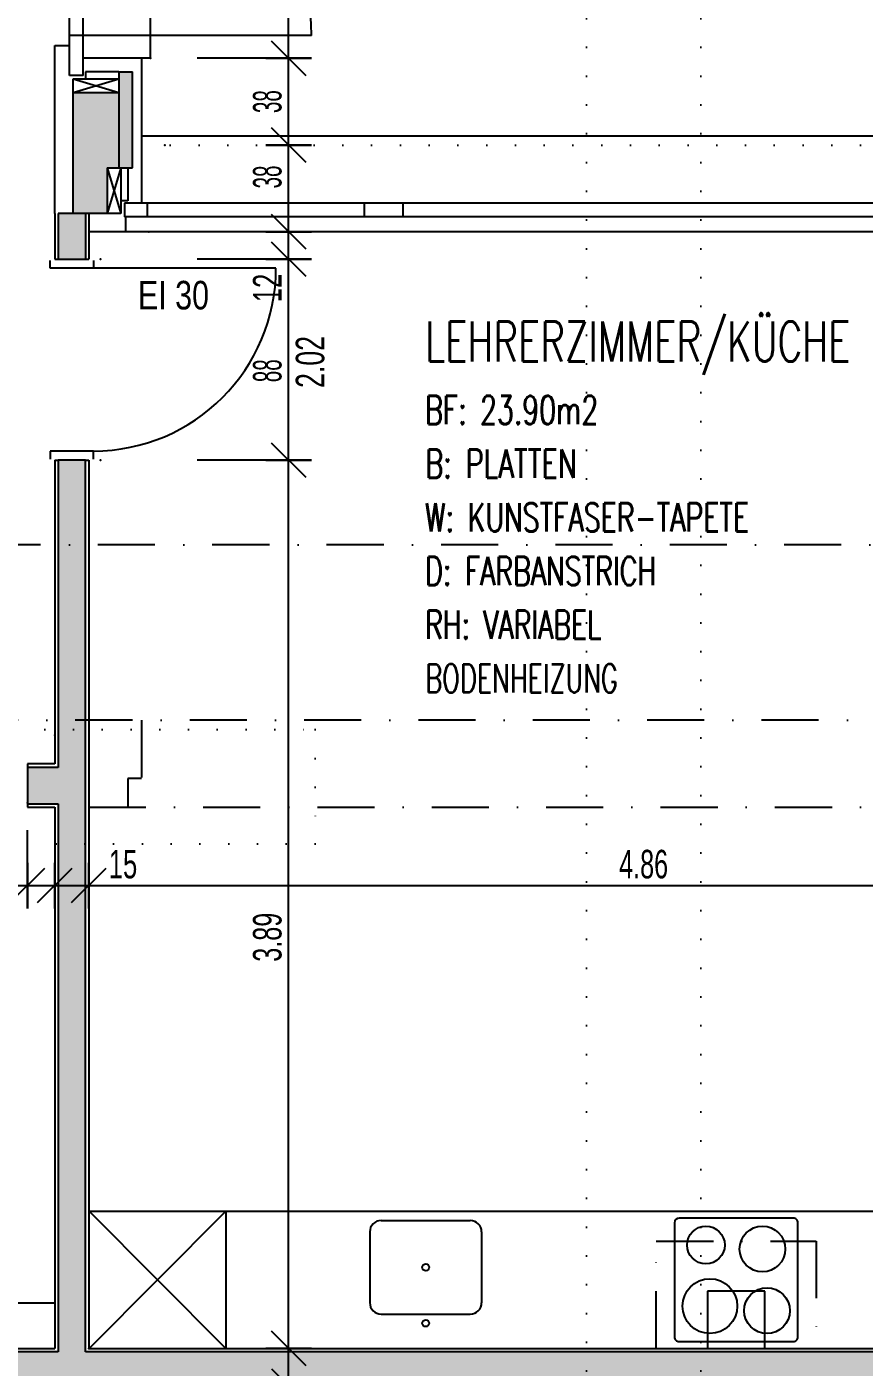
# Model space of a CAD drawing. Header units: millimetres. Extents: x -2875 to 2875, y -1485 to 1485.
# Drawn here: x 235 to 602, y -183 to 404 of the extents above; entities that cross this region are included whole.
import ezdxf
from ezdxf.enums import TextEntityAlignment as Align

# ---------------------------------------------------------------- set-up
doc = ezdxf.new("R2010")
doc.units = ezdxf.units.MM
doc.header["$LTSCALE"] = 50
doc.linetypes.add('DASHDOT', pattern=[1, 0.5, -0.25, 0, -0.25])
doc.linetypes.add('DOT', pattern=[0.25, 0, -0.25])
doc.layers.get('0').update_dxf_attribs({"linetype": 'CONTINUOUS'})
for name, color, linetype in [('L', 7, 'CONTINUOUS'), ('MASSE', 7, 'CONTINUOUS'), ('SCHRAFF', 7, 'CONTINUOUS')]:
    doc.layers.add(name, color=color, linetype=linetype)
doc.styles.add('SIMPLEX', font='simplex')
doc.dimstyles.new('CAD400-DIM152', dxfattribs={"dimscale": 5, "dimtxt": 2.5, "dimasz": 0, "dimexe": 2, "dimexo": 23.4, "dimgap": 0.09, "dimtad": 1, "dimdec": 4, "dimzin": 0, "dimdsep": 46, "dimtxsty": 'Standard', "dimtsz": 0.799999, "dimcen": 0, "dimdle": 0.2, "dimclrd": 4, "dimclre": 4, "dimclrt": 2, "dimadec": 0, "dimazin": 0, "dimtfac": 1, "dimtdec": 4, "dimtmove": 0, "dimatfit": 3, "dimfxl": 0, "dimtolj": 1, "dimtzin": 0, "dimarcsym": 0})
doc.dimstyles.new('CAD400-DIM20', dxfattribs={"dimscale": 5, "dimtxt": 2.5, "dimasz": 0, "dimexe": 2, "dimexo": 3.825, "dimgap": 0.09, "dimtad": 0, "dimdec": 4, "dimzin": 0, "dimdsep": 46, "dimtxsty": 'Standard', "dimtsz": 0.799999, "dimcen": 0, "dimdle": 0.2, "dimclrd": 4, "dimclre": 4, "dimclrt": 2, "dimadec": 0, "dimazin": 0, "dimtfac": 1, "dimtdec": 4, "dimtix": 1, "dimtmove": 0, "dimatfit": 3, "dimfxl": 0, "dimtolj": 1, "dimtzin": 0, "dimarcsym": 0})
doc.dimstyles.new('CAD400-DIM21', dxfattribs={"dimscale": 5, "dimtxt": 2.5, "dimasz": 0, "dimexe": 2, "dimexo": 8.213, "dimgap": 0.09, "dimtad": 1, "dimdec": 4, "dimzin": 0, "dimdsep": 46, "dimtxsty": 'Standard', "dimtsz": 0.799999, "dimcen": 0, "dimdle": 0.2, "dimclrd": 4, "dimclre": 4, "dimclrt": 2, "dimadec": 0, "dimazin": 0, "dimtfac": 1, "dimtdec": 4, "dimtmove": 0, "dimatfit": 3, "dimfxl": 0, "dimtolj": 1, "dimtzin": 0, "dimarcsym": 0})
doc.dimstyles.new('CAD400-DIM22', dxfattribs={"dimscale": 5, "dimtxt": 2.5, "dimasz": 0, "dimexe": 2, "dimexo": 26.854, "dimgap": 0.09, "dimtad": 1, "dimdec": 4, "dimzin": 0, "dimdsep": 46, "dimtxsty": 'Standard', "dimtsz": 0.799999, "dimcen": 0, "dimdle": 0.2, "dimclrd": 4, "dimclre": 4, "dimclrt": 2, "dimadec": 0, "dimazin": 0, "dimtfac": 1, "dimtdec": 4, "dimtmove": 0, "dimatfit": 3, "dimfxl": 0, "dimtolj": 1, "dimtzin": 0, "dimarcsym": 0})
doc.dimstyles.new('CAD400-DIM23', dxfattribs={"dimscale": 5, "dimtxt": 2.5, "dimasz": 0, "dimexe": 2, "dimexo": 38.531, "dimgap": 0.09, "dimtad": 1, "dimdec": 4, "dimzin": 0, "dimdsep": 46, "dimtxsty": 'Standard', "dimtsz": 0.799999, "dimcen": 0, "dimdle": 0.2, "dimclrd": 4, "dimclre": 4, "dimclrt": 2, "dimadec": 0, "dimazin": 0, "dimtfac": 1, "dimtdec": 4, "dimtmove": 0, "dimatfit": 3, "dimfxl": 0, "dimtolj": 1, "dimtzin": 0, "dimarcsym": 0})
doc.dimstyles.new('CAD400-DIM57', dxfattribs={"dimscale": 5, "dimtxt": 2.5, "dimasz": 0, "dimexe": 2, "dimexo": 40.05, "dimgap": 0.09, "dimtad": 1, "dimdec": 4, "dimzin": 0, "dimdsep": 46, "dimtxsty": 'Standard', "dimtsz": 0.799999, "dimcen": 0, "dimdle": 0.2, "dimclrd": 4, "dimclre": 4, "dimclrt": 2, "dimadec": 0, "dimazin": 0, "dimtfac": 1, "dimtdec": 4, "dimtmove": 0, "dimatfit": 3, "dimfxl": 0, "dimtolj": 1, "dimtzin": 0, "dimarcsym": 0})
doc.dimstyles.new('CAD400-DIM58', dxfattribs={"dimscale": 5, "dimtxt": 2.5, "dimasz": 0, "dimexe": 2, "dimexo": 12, "dimgap": 0.09, "dimtad": 1, "dimdec": 4, "dimzin": 0, "dimdsep": 46, "dimtxsty": 'Standard', "dimtsz": 0.799999, "dimcen": 0, "dimdle": 0.2, "dimclrd": 4, "dimclre": 4, "dimclrt": 2, "dimadec": 0, "dimazin": 0, "dimtfac": 1, "dimtdec": 4, "dimtmove": 0, "dimatfit": 3, "dimfxl": 0, "dimtolj": 1, "dimtzin": 0, "dimarcsym": 0})
doc.dimstyles.new('CAD400-DIM59', dxfattribs={"dimscale": 5, "dimtxt": 2.5, "dimasz": 0, "dimexe": 2, "dimexo": 11.49, "dimgap": 0.09, "dimtad": 0, "dimdec": 4, "dimzin": 0, "dimdsep": 46, "dimtxsty": 'Standard', "dimtsz": 0.799999, "dimcen": 0, "dimdle": 0.2, "dimclrd": 4, "dimclre": 4, "dimclrt": 2, "dimadec": 0, "dimazin": 0, "dimtfac": 1, "dimtdec": 4, "dimtix": 1, "dimtmove": 0, "dimatfit": 3, "dimfxl": 0, "dimtolj": 1, "dimtzin": 0, "dimarcsym": 0})
doc.dimstyles.new('CAD400-DIM60', dxfattribs={"dimscale": 5, "dimtxt": 2.5, "dimasz": 0, "dimexe": 2, "dimexo": 12.369, "dimgap": 0.09, "dimtad": 1, "dimdec": 4, "dimzin": 0, "dimdsep": 46, "dimtxsty": 'Standard', "dimtsz": 0.799999, "dimcen": 0, "dimdle": 0.2, "dimclrd": 4, "dimclre": 4, "dimclrt": 2, "dimadec": 0, "dimazin": 0, "dimtfac": 1, "dimtdec": 4, "dimtmove": 0, "dimatfit": 3, "dimfxl": 0, "dimtolj": 1, "dimtzin": 0, "dimarcsym": 0})
doc.dimstyles.new('CAD400-DIM61', dxfattribs={"dimscale": 5, "dimtxt": 2.5, "dimasz": 0, "dimexe": 2, "dimexo": 9.548, "dimgap": 0.09, "dimtad": 1, "dimdec": 4, "dimzin": 0, "dimdsep": 46, "dimtxsty": 'Standard', "dimtsz": 0.799999, "dimcen": 0, "dimdle": 0.2, "dimclrd": 4, "dimclre": 4, "dimclrt": 2, "dimadec": 0, "dimazin": 0, "dimtfac": 1, "dimtdec": 4, "dimtmove": 0, "dimatfit": 3, "dimfxl": 0, "dimtolj": 1, "dimtzin": 0, "dimarcsym": 0})
doc.dimstyles.new('CAD400-DIM62', dxfattribs={"dimscale": 5, "dimtxt": 2.5, "dimasz": 0, "dimexe": 2, "dimexo": 6.469, "dimgap": 0.09, "dimtad": 1, "dimdec": 4, "dimzin": 0, "dimdsep": 46, "dimtxsty": 'Standard', "dimtsz": 0.799999, "dimcen": 0, "dimdle": 0.2, "dimclrd": 4, "dimclre": 4, "dimclrt": 2, "dimadec": 0, "dimazin": 0, "dimtfac": 1, "dimtdec": 4, "dimtmove": 0, "dimatfit": 3, "dimfxl": 0, "dimtolj": 1, "dimtzin": 0, "dimarcsym": 0})
doc.dimstyles.new('CAD400-DIM63', dxfattribs={"dimscale": 5, "dimtxt": 2.5, "dimasz": 0, "dimexe": 2, "dimexo": 7.09, "dimgap": 0.09, "dimtad": 0, "dimdec": 4, "dimzin": 0, "dimdsep": 46, "dimtxsty": 'Standard', "dimtsz": 0.799999, "dimcen": 0, "dimdle": 0.2, "dimclrd": 4, "dimclre": 4, "dimclrt": 2, "dimadec": 0, "dimazin": 0, "dimtfac": 1, "dimtdec": 4, "dimtix": 1, "dimtmove": 0, "dimatfit": 3, "dimfxl": 0, "dimtolj": 1, "dimtzin": 0, "dimarcsym": 0})

# ---------------------------------------------------------------- blocks, each defined once
blk = doc.blocks.new('holzfaser')
at = {"layer": 'SCHRAFF'}
blk.add_hatch(color=252, dxfattribs=at).paths.add_polyline_path([(281.549729, 342.245302), (281.549714, 384.245302), (275.549714, 384.245302), (275.549724, 342.245302), (281.549724, 342.245302)], is_closed=False, flags=16)
blk = doc.blocks.new('daemm')
at = {"layer": 'SCHRAFF'}
blk.add_hatch(color=41, dxfattribs=at).paths.add_polyline_path([(255.549704, 375.245302), (255.549729, 322.245302), (270.549729, 322.245302), (270.549729, 342.245302), (275.549719, 342.245302), (275.549709, 375.245302), (255.549704, 375.245302)], is_closed=False, flags=16)
blk = doc.blocks.new('holz-2')
at = {"layer": 'SCHRAFF'}
for points in [[(249.049719, 322.245302), (249.049719, 302.245282), (260.949744, 302.245287), (260.949749, 322.245302), (255.549719, 322.245302), (249.049719, 322.245302)], [(2.049714, 63.745302), (2.049714, -501.754673), (14.049714, -501.754668), (14.049719, -188.154673), (499.549709, -188.154673), (499.549709, -677.754683), (511.549694, -677.754678), (511.549699, -188.154673), (997.149699, -188.154673), (997.149699, -501.754673), (1009.149699, -501.754668), (1009.149704, 63.745302), (1123.549709, 63.745302), (1123.549699, 79.745302), (762.049699, 79.745302), (762.049699, 214.245282), (750.049629, 214.245277), (750.049634, 50.245307), (762.049694, 50.245312), (762.049699, 63.745302), (997.149699, 63.745302), (997.149699, -176.154678), (762.049699, -176.154678), (762.049699, -37.754673), (750.049629, -37.754668), (750.049634, -176.154678), (260.949749, -176.154678), (260.949749, 214.245287), (249.049714, 214.245282), (249.049719, 79.745302), (235.549694, 79.745302), (235.549694, 63.745302), (249.049719, 63.745302), (249.049719, -176.154678), (14.049719, -176.154678), (14.049719, 63.745302), (147.549699, 63.745302), (147.549689, 79.745302), (-112.450261, 79.745302), (-112.450261, 63.745302), (2.049714, 63.745302)]]:
    blk.add_hatch(color=41, dxfattribs=at).paths.add_polyline_path(points, is_closed=False, flags=16)
blk = doc.blocks.new('B-7')
at = {"layer": 'L', "color": 9, "linetype": 'DOT'}
for p, q in [((480.549735, 546.2453), (480.549735, -651.754695)), ((530.549735, 546.2453), (530.549735, -651.754695)), ((-1218.450265, 96.245305), (361.549735, 96.245305)), ((361.549735, 96.245305), (361.549735, 46.245305)), ((361.549735, 46.245305), (-968.450265, 46.245305))]:
    blk.add_line(p, q, dxfattribs=at)
blk = doc.blocks.new('holzfaser-3')
at = {"layer": 'L', "color": 4, "linetype": 'Continuous'}
for p, q in [((275.549719, 384.245302), (281.549719, 384.245302)), ((281.549734, 342.245302), (281.549719, 384.245302)), ((279.549729, 342.245302), (281.549729, 342.245302))]:
    blk.add_line(p, q, dxfattribs=at)
blk = doc.blocks.new('rahmen-3')
at = {"layer": 'L', "color": 2, "linetype": 'Continuous'}
for p, q in [((733.049709, 326.745302), (278.049729, 326.745302)), ((278.049729, 326.745302), (278.049729, 320.745302)), ((288.049729, 326.745302), (288.049729, 320.745302)), ((383.049724, 326.745302), (383.049724, 320.745302)), ((400.049724, 326.745302), (400.049724, 320.745302)), ((611.049724, 326.745302), (611.049724, 320.745302)), ((628.049724, 326.745302), (628.049724, 320.745302)), ((723.049729, 326.745302), (723.049729, 320.745302)), ((733.049709, 326.745302), (733.049709, 320.745302)), ((733.049709, 320.745302), (278.049729, 320.745302))]:
    blk.add_line(p, q, dxfattribs=at)
blk = doc.blocks.new('alu-4')
at = {"layer": 'L', "color": 3, "linetype": 'Continuous'}
blk.add_line((285.549734, 356.245302), (725.549734, 356.245302), dxfattribs=at)
blk = doc.blocks.new('alu-12')
at = {"layer": 'L', "color": 4, "linetype": 'Continuous'}
for p, q in [((289.549719, 510.245302), (285.549719, 510.245302)), ((289.549714, 390.245302), (289.549719, 510.245302)), ((289.549714, 390.245302), (285.549714, 390.245302))]:
    blk.add_line(p, q, dxfattribs=at)
blk = doc.blocks.new('eintlg')
at = {"layer": 'L', "color": 4, "linetype": 'Continuous'}
for p, q in [((262.549733, -114.654685), (748.549728, -114.654685)), ((322.549733, -174.654685), (262.549733, -114.654685)), ((322.549733, -114.654685), (262.549733, -174.654685)), ((322.549733, -114.654685), (322.549733, -174.654685)), ((688.549728, -114.654685), (748.549728, -174.654685)), ((688.549728, -114.654685), (688.549728, -174.654685)), ((688.549728, -174.654685), (748.549728, -114.654685))]:
    blk.add_line(p, q, dxfattribs=at)
blk = doc.blocks.new('*D117')
at = {"layer": 'MASSE', "color": 4, "linetype": 'ByBlock'}
for p, q in [((235.549723, 18.000003), (235.549723, 52.245303)), ((155.049718, 35.500003), (140.049718, 20.500003)), ((147.549718, 38.000003), (147.549718, 18.000003)), ((228.049723, 20.500003), (243.049723, 35.500003)), ((147.549718, 28.000003), (235.549723, 28.000003))]:
    blk.add_line(p, q, dxfattribs=at)
at = {"layer": 'MASSE', "color": 9, "linetype": 'ByBlock'}
for p in [(147.549715, 64.2453), (235.54972, 64.2453)]:
    blk.add_point(p, dxfattribs=at)
at = {"layer": 'MASSE', "color": 2}
for s, width, p in [(' 88', 0.539326, (179.17472, 31.125)), ('2.02', 0.699647, (179.17472, 12.375))]:
    blk.add_text(s, height=12.5, dxfattribs=dict(at, width=width)).set_placement(p)
blk = doc.blocks.new('*D118')
at = {"layer": 'MASSE', "color": 4, "linetype": 'ByBlock'}
for p, q in [((243.049723, 35.500003), (228.049723, 20.500003)), ((235.549723, 38.000003), (235.549723, 18.000003)), ((240.049733, 20.500003), (255.049733, 35.500003)), ((247.549733, 18.000003), (247.549733, 38.000003)), ((235.549723, 28.000003), (247.549733, 28.000003))]:
    blk.add_line(p, q, dxfattribs=at)
at = {"layer": 'MASSE', "color": 9, "linetype": 'ByBlock'}
for p in [(247.54973, 93.8867), (235.54972, 64.2453)]:
    blk.add_point(p, dxfattribs=at)
at = {"layer": 'MASSE', "color": 2, "width": 0.671642}
blk.add_text('12', height=12.5, dxfattribs=at).set_placement((223.54972, 31.125), align=Align.CENTER)
blk = doc.blocks.new('*D119')
at = {"layer": 'MASSE', "color": 4, "linetype": 'ByBlock'}
for p, q in [((255.049733, 35.500003), (240.049733, 20.500003)), ((247.549733, 38.000003), (247.549733, 18.000003)), ((254.949758, 20.500003), (269.949757, 35.500003)), ((262.449757, 18.000003), (262.449757, 38.000003)), ((247.549733, 28.000003), (262.449757, 28.000003))]:
    blk.add_line(p, q, dxfattribs=at)
at = {"layer": 'MASSE', "color": 9, "linetype": 'ByBlock'}
for p in [(247.54973, 93.8867), (262.449755, -174.654685)]:
    blk.add_point(p, dxfattribs=at)
at = {"layer": 'MASSE', "color": 2, "width": 0.671642}
blk.add_text('15', height=12.5, dxfattribs=at).set_placement((277.44974, 31.125), align=Align.CENTER)
blk = doc.blocks.new('*D120')
at = {"layer": 'MASSE', "color": 4, "linetype": 'ByBlock'}
for p, q in [((269.949757, 35.500003), (254.949758, 20.500003)), ((262.449757, 18.000003), (262.449757, 38.000003)), ((741.049662, 20.500003), (756.049662, 35.500003)), ((748.549662, 40.745312), (748.549662, 18.000003)), ((262.449757, 28.000003), (748.549662, 28.000003))]:
    blk.add_line(p, q, dxfattribs=at)
at = {"layer": 'MASSE', "color": 9, "linetype": 'ByBlock'}
for p in [(262.449755, -174.654685), (748.54966, -174.654685)]:
    blk.add_point(p, dxfattribs=at)
at = {"layer": 'MASSE', "color": 2, "width": 0.66}
blk.add_text('4.86', height=12.5, dxfattribs=at).set_placement((505.49971, 31.125), align=Align.CENTER)
blk = doc.blocks.new('spuehle')
at = {"layer": 'L', "color": 4, "linetype": 'Continuous'}
for p, q in [((390.549738, -118.654711), (429.549738, -118.654711)), ((385.549743, -123.654716), (385.549748, -154.654711)), ((434.549738, -123.654711), (434.549743, -154.654706)), ((390.549748, -159.654711), (429.549748, -159.654711))]:
    blk.add_line(p, q, dxfattribs=at)
for centre, radius in [((410.049743, -139.154715), 1.499999), ((410.049743, -163.65471), 1.5)]:
    blk.add_circle(centre, radius, dxfattribs=at)
for centre, radius, start, end in [((390.549738, -123.654716), 5, 89.999943, 180), ((429.549738, -123.654716), 5, 0, 89.999943), ((390.549738, -154.654711), 5, 180, 270.000115), ((429.549738, -154.654711), 5.00001, 270.000115, 0)]:
    blk.add_arc(centre, radius, start, end, dxfattribs=at)
blk = doc.blocks.new('rechaud')
at = {"layer": 'L', "color": 4, "linetype": 'Continuous'}
for p, q in [((519.049963, -119.654686), (519.049963, -169.654676)), ((571.049503, -117.654686), (521.049963, -117.654686)), ((573.049503, -169.654676), (573.049503, -119.654686)), ((521.049963, -171.654676), (571.049503, -171.654676))]:
    blk.add_line(p, q, dxfattribs=at)
for centre, radius in [((532.799964, -129.404685), 8.250001), ((557.549504, -131.154685), 10.000001), ((534.549964, -156.154685), 12.000001), ((559.549507, -158.154686), 9.999996)]:
    blk.add_circle(centre, radius, dxfattribs=at)
for centre, radius, start, end in [((521.049964, -119.654685), 1.999999, 90.000029, 180.000029), ((571.049504, -119.654685), 1.999999, 359.999971, 90.000029), ((521.049964, -169.654685), 1.999991, 179.999742, 269.999971), ((571.049504, -169.654685), 1.999999, 269.999971, 0.000258)]:
    blk.add_arc(centre, radius, start, end, dxfattribs=at)
blk = doc.blocks.new('dampf')
at = {"layer": 'L', "color": 4, "linetype": 'DASHDOT'}
for p, q in [((511.049738, -127.654675), (581.049733, -127.65465)), ((511.049738, -174.65469), (511.049738, -127.654675)), ((581.049733, -127.65465), (581.049733, -174.65469)), ((558.549738, -149.65466), (533.549738, -149.65467)), ((533.549738, -149.65467), (533.549738, -174.65467)), ((558.549738, -174.654665), (558.549738, -149.65466))]:
    blk.add_line(p, q, dxfattribs=at)
blk = doc.blocks.new('text-8')
at = {"layer": 'L', "color": 7, "style": 'SIMPLEX', "width": 0.686061}
blk.add_text('LEHRERZIMMER/K%%220CHE', height=17.5, dxfattribs=at).set_placement((409.829325, 257.455835))
at = {"layer": 'L', "color": 3, "style": 'SIMPLEX'}
for s, width, p in [('BF: 23.90m2', 0.690152, (409.82962, 229.959535)), ('B: PLATTEN', 0.704795, (409.82962, 206.459535)), ('W: KUNSTFASER-TAPETE', 0.693404, (409.82962, 182.959535)), ('D: FARBANSTRICH', 0.691691, (409.82962, 159.459535)), ('RH: VARIABEL', 0.689773, (409.82962, 135.959535)), ('BODENHEIZUNG', 0.658972, (409.82962, 112.459535))]:
    blk.add_text(s, height=12.5, dxfattribs=dict(at, width=width)).set_placement(p)
blk = doc.blocks.new('*D211')
at = {"layer": 'MASSE', "color": 4, "linetype": 'ByBlock'}
for p, q in [((357.500002, -182.154683), (342.500002, -167.154683)), ((360.000002, -174.654683), (340.000002, -174.654683)), ((350.000002, -191.154677), (350.000002, -174.654683)), ((342.500002, -183.654677), (357.500002, -198.654677)), ((340.000002, -191.154677), (360.000002, -191.154677))]:
    blk.add_line(p, q, dxfattribs=at)
at = {"layer": 'MASSE', "color": 9, "linetype": 'ByBlock'}
for p in [(262.449755, -174.654685), (17.049715, -191.15468)]:
    blk.add_point(p, dxfattribs=at)
at = {"layer": 'MASSE', "color": 3, "width": 0.79602}
blk.add_text('5', height=7.5, rotation=90, dxfattribs=at).set_placement((339.5, -199.80468))
at = {"layer": 'MASSE', "color": 2, "width": 0.671642}
blk.add_text('16', height=12.5, rotation=90, dxfattribs=at).set_placement((346.875, -208.15468), align=Align.CENTER)
blk = doc.blocks.new('*D212')
at = {"layer": 'MASSE', "color": 4, "linetype": 'ByBlock'}
for p, q in [((357.500002, 206.745293), (342.500002, 221.745293)), ((360.000002, 214.245293), (310.000002, 214.245293)), ((350.000002, -174.654683), (350.000002, 214.245293)), ((342.500002, -167.154683), (357.500002, -182.154683)), ((340.000002, -174.654683), (360.000002, -174.654683))]:
    blk.add_line(p, q, dxfattribs=at)
at = {"layer": 'MASSE', "color": 9, "linetype": 'ByBlock'}
for p in [(267.549725, 214.24529), (262.449755, -174.654685)]:
    blk.add_point(p, dxfattribs=at)
at = {"layer": 'MASSE', "color": 2, "width": 0.66}
blk.add_text('3.89', height=12.5, rotation=90, dxfattribs=at).set_placement((346.875, 5.358735), align=Align.CENTER)
blk = doc.blocks.new('*D213')
at = {"layer": 'MASSE', "color": 4, "linetype": 'ByBlock'}
for p, q in [((357.500002, 294.745293), (342.500002, 309.745293)), ((360.000002, 302.245293), (310.000002, 302.245293)), ((350.000002, 214.245293), (350.000002, 302.245293)), ((342.500002, 221.745293), (357.500002, 206.745293)), ((340.000002, 214.245293), (360.000002, 214.245293))]:
    blk.add_line(p, q, dxfattribs=at)
at = {"layer": 'MASSE', "color": 9, "linetype": 'ByBlock'}
for p in [(267.549725, 302.24529), (267.549725, 214.24529)]:
    blk.add_point(p, dxfattribs=at)
at = {"layer": 'MASSE', "color": 2}
for s, width, p in [('2.02', 0.699647, (365.625, 245.87029)), (' 88', 0.539326, (346.875, 245.87029))]:
    blk.add_text(s, height=12.5, rotation=90, dxfattribs=dict(at, width=width)).set_placement(p)
blk = doc.blocks.new('*D214')
at = {"layer": 'MASSE', "color": 4, "linetype": 'ByBlock'}
for p, q in [((357.500002, 306.745302), (342.500002, 321.745302)), ((360.000002, 314.245302), (340.000002, 314.245302)), ((350.000002, 302.245293), (350.000002, 314.245302)), ((342.500002, 309.745293), (357.500002, 294.745293)), ((340.000002, 302.245293), (360.000002, 302.245293))]:
    blk.add_line(p, q, dxfattribs=at)
at = {"layer": 'MASSE', "color": 9, "linetype": 'ByBlock'}
for p in [(288.75788, 314.2453), (267.549725, 302.24529)]:
    blk.add_point(p, dxfattribs=at)
at = {"layer": 'MASSE', "color": 2, "width": 0.671642}
blk.add_text('12', height=12.5, rotation=90, dxfattribs=at).set_placement((346.875, 289.64269), align=Align.CENTER)
blk = doc.blocks.new('*D215')
at = {"layer": 'MASSE', "color": 4, "linetype": 'ByBlock'}
for p, q in [((357.500002, 344.745302), (342.500002, 359.745302)), ((360.000002, 352.245302), (340.000002, 352.245302)), ((350.000002, 314.245302), (350.000002, 352.245302)), ((342.500002, 321.745302), (357.500002, 306.745302)), ((340.000002, 314.245302), (360.000002, 314.245302))]:
    blk.add_line(p, q, dxfattribs=at)
at = {"layer": 'MASSE', "color": 9, "linetype": 'ByBlock'}
for p in [(295.75788, 352.2453), (288.75788, 314.2453)]:
    blk.add_point(p, dxfattribs=at)
at = {"layer": 'MASSE', "color": 2, "width": 0.538922}
blk.add_text('38', height=12.5, rotation=90, dxfattribs=at).set_placement((346.875, 338.2453), align=Align.CENTER)
blk = doc.blocks.new('*D216')
at = {"layer": 'MASSE', "color": 4, "linetype": 'ByBlock'}
for p, q in [((357.500002, 382.745302), (342.500002, 397.745302)), ((360.000002, 390.245302), (310.000002, 390.245302)), ((350.000002, 352.245302), (350.000002, 390.245302)), ((342.500002, 359.745302), (357.500002, 344.745302)), ((340.000002, 352.245302), (360.000002, 352.245302))]:
    blk.add_line(p, q, dxfattribs=at)
at = {"layer": 'MASSE', "color": 9, "linetype": 'ByBlock'}
for p in [(289.549715, 390.2453), (295.75788, 352.2453)]:
    blk.add_point(p, dxfattribs=at)
at = {"layer": 'MASSE', "color": 2, "width": 0.538922}
blk.add_text('38', height=12.5, rotation=90, dxfattribs=at).set_placement((346.875, 371.2453), align=Align.CENTER)
blk = doc.blocks.new('*D217')
at = {"layer": 'MASSE', "color": 4, "linetype": 'ByBlock'}
for p, q in [((357.500002, 502.745302), (342.500002, 517.745302)), ((360.000002, 510.245302), (310.000002, 510.245302)), ((350.000002, 390.245302), (350.000002, 510.245302)), ((342.500002, 397.745302), (357.500002, 382.745302)), ((340.000002, 390.245302), (360.000002, 390.245302))]:
    blk.add_line(p, q, dxfattribs=at)
at = {"layer": 'MASSE', "color": 9, "linetype": 'ByBlock'}
for p in [(289.54972, 510.2453), (289.549715, 390.2453)]:
    blk.add_point(p, dxfattribs=at)
at = {"layer": 'MASSE', "color": 2}
for s, width, p in [('1.20', 0.792, (346.875, 437.8703)), ('2.12', 0.741573, (365.625, 437.8703))]:
    blk.add_text(s, height=12.5, rotation=90, dxfattribs=dict(at, width=width)).set_placement(p)
blk = doc.blocks.new('B-34')
at = {"layer": 'L', "color": 1, "linetype": 'DASHDOT'}
for p, q in [((2285.549715, 100.34531), (-1274.450265, 100.34531)), ((285.54972, 100.34531), (285.54972, 74.84531)), ((285.54972, 74.84531), (279.549735, 74.84531)), ((279.549735, 74.84531), (279.549735, 62.245305)), ((262.44974, 62.245305), (748.54965, 62.245305))]:
    blk.add_line(p, q, dxfattribs=at)
blk = doc.blocks.new('duofix-7')
at = {"layer": 'L', "color": 2, "linetype": 'Continuous'}
blk.add_line((30.549725, -154.654685), (247.549735, -154.654685), dxfattribs=at)
blk = doc.blocks.new('text-19')
at = {"layer": 'L', "color": 20, "width": 0.798082}
blk.add_text('EI 30', height=12.5, dxfattribs=at).set_placement((299.54973, 292.745285), align=Align.TOP_CENTER)
blk = doc.blocks.new('t-standart-12')
at = {"layer": 'L', "color": 2, "linetype": 'Continuous'}
for p, q in [((245.549737, 298.245284), (245.549737, 301.745284)), ((264.449752, 301.745294), (264.449752, 298.245294)), ((264.449752, 298.245294), (245.549737, 298.245284)), ((264.449752, 218.245289), (245.549737, 218.245279)), ((245.549737, 218.245279), (245.549737, 214.745279)), ((264.449752, 214.745289), (264.449752, 218.245289))]:
    blk.add_line(p, q, dxfattribs=at)
at = {"layer": 'L', "color": 3, "linetype": 'Continuous'}
blk.add_line((344.449757, 298.245284), (264.449752, 298.245294), dxfattribs=at)
blk.add_arc((264.44975, 298.2453), 80.000007, 270.000001, 359.999992, dxfattribs=at)
blk = doc.blocks.new('*D395')
at = {"layer": 'MASSE', "color": 4, "linetype": 'ByBlock'}
for p, q in [((632.500003, -182.154683), (617.500003, -167.154683)), ((635.000003, -174.654683), (615.000003, -174.654683)), ((625.000003, -191.154677), (625.000003, -174.654683)), ((617.500003, -183.654677), (632.500003, -198.654677)), ((615.000003, -191.154677), (635.000003, -191.154677))]:
    blk.add_line(p, q, dxfattribs=at)
at = {"layer": 'MASSE', "color": 9, "linetype": 'ByBlock'}
for p in [(748.54966, -174.654685), (514.549705, -191.15468)]:
    blk.add_point(p, dxfattribs=at)
at = {"layer": 'MASSE', "color": 3, "width": 0.79602}
blk.add_text('5', height=7.5, rotation=90, dxfattribs=at).set_placement((614.5, -199.80468))
at = {"layer": 'MASSE', "color": 2, "width": 0.671642}
blk.add_text('16', height=12.5, rotation=90, dxfattribs=at).set_placement((621.875, -208.15468), align=Align.CENTER)
blk = doc.blocks.new('gips-2')
at = {"layer": 'L', "color": 9, "linetype": 'Continuous'}
for p, q in [((247.549725, 322.2453), (247.54972, 302.24528)), ((262.44976, 322.2453), (262.44975, 302.245285)), ((247.54972, 302.24528), (249.049715, 302.24528)), ((260.949745, 302.245285), (262.44975, 302.245285)), ((247.549705, 214.24528), (247.54972, 81.2453)), ((247.549705, 214.24528), (249.04972, 214.24528)), ((260.94975, 214.245285), (262.44973, 214.245285)), ((262.44973, 214.245285), (262.449755, -174.654685)), ((247.54972, 81.2453), (235.549695, 81.2453)), ((235.549695, 81.2453), (235.549695, 79.7453)), ((235.5497, 63.7453), (235.5497, 62.2453)), ((235.5497, 62.2453), (247.549725, 62.2453)), ((247.54972, 62.2453), (247.549725, -174.654685)), ((15.549725, -174.654685), (247.549725, -174.654685)), ((262.449755, -174.654685), (748.54966, -174.654685))]:
    blk.add_line(p, q, dxfattribs=at)
blk = doc.blocks.new('daemm-3')
at = {"layer": 'L', "color": 3, "linetype": 'Continuous'}
for p, q in [((261.049719, 384.245302), (261.049714, 381.245302)), ((275.549719, 384.245302), (261.049719, 384.245302)), ((275.549719, 384.245302), (275.549724, 342.245302)), ((255.549734, 322.245302), (255.549714, 381.245302)), ((255.549714, 381.245302), (275.549714, 381.245302)), ((255.549709, 375.245302), (275.549709, 375.245302)), ((270.549734, 342.245302), (279.549734, 342.245302)), ((270.549734, 342.245302), (270.549734, 322.245302)), ((276.549734, 342.245302), (276.549734, 322.245302)), ((279.549734, 342.245302), (279.549734, 327.745302)), ((279.549734, 327.745302), (276.549729, 327.745302)), ((276.549729, 322.245302), (255.549734, 322.245302))]:
    blk.add_line(p, q, dxfattribs=at)
at = {"layer": 'L', "color": 4, "linetype": 'Continuous'}
for p, q in [((255.549709, 375.245302), (275.549714, 381.245302)), ((255.549709, 381.245302), (275.549714, 375.245302)), ((276.549729, 342.245302), (270.549729, 322.245302)), ((270.549729, 342.245302), (276.549724, 322.245302))]:
    blk.add_line(p, q, dxfattribs=at)
blk = doc.blocks.new('holz-10')
at = {"layer": 'L', "color": 1, "linetype": 'Continuous'}
for p, q in [((247.549729, 322.245302), (247.549704, 395.745307)), ((247.549704, 395.745307), (254.049704, 395.745307)), ((285.549719, 390.245302), (260.049719, 390.245302)), ((285.549719, 390.245302), (285.549734, 326.745302)), ((278.549734, 320.745302), (278.549734, 314.245302)), ((278.549734, 314.245302), (262.449759, 314.245297))]:
    blk.add_line(p, q, dxfattribs=at)
at = {"layer": 'L', "color": 4, "linetype": 'DOT'}
blk.add_line((285.549734, 352.245302), (725.549734, 352.245302), dxfattribs=at)
at = {"layer": 'L', "color": 3, "linetype": 'Continuous'}
blk.add_line((732.549734, 314.245302), (278.549734, 314.245302), dxfattribs=at)
blk = doc.blocks.new('ak')
at = {"layer": 'L', "color": 34, "linetype": 'DASHDOT'}
blk.add_line((2345.549733, 177.2453), (-1334.450262, 177.2453), dxfattribs=at)
blk = doc.blocks.new('holz-12')
at = {"layer": 'L', "color": 3, "linetype": 'Continuous'}
for p, q in [((255.549729, 322.245302), (249.049724, 322.245302)), ((249.049724, 322.245302), (249.049724, 302.245282)), ((260.949754, 322.245302), (260.949754, 302.245287)), ((249.049719, 302.245282), (260.949749, 302.245287)), ((260.949749, 214.245287), (249.049719, 214.245282)), ((249.049724, 214.245282), (249.049724, 79.745302)), ((260.949754, -176.154683), (260.949754, 214.245287)), ((235.549694, 79.745302), (235.549699, 63.745302)), ((249.049724, 79.745302), (235.549699, 79.745302)), ((235.549704, 63.745302), (249.049724, 63.745302)), ((249.049724, 63.745302), (249.049724, -176.154683)), ((249.049724, -176.154683), (14.049724, -176.154683)), ((750.049639, -176.154683), (260.949754, -176.154683))]:
    blk.add_line(p, q, dxfattribs=at)
blk = doc.blocks.new('rahmen-15')
at = {"layer": 'L', "color": 2, "linetype": 'Continuous'}
for p, q in [((254.049716, 382.745298), (254.049716, 517.745298)), ((260.049716, 517.745298), (254.049716, 517.745298)), ((260.049716, 382.745298), (260.049716, 517.745298)), ((260.049716, 500.245308), (254.049716, 500.245308)), ((260.049716, 400.245308), (254.049716, 400.245308)), ((260.049716, 382.745298), (254.049716, 382.745298))]:
    blk.add_line(p, q, dxfattribs=at)
at = {"layer": 'L', "color": 4, "linetype": 'Continuous'}
blk.add_line((360.049706, 400.245308), (260.049716, 400.245308), dxfattribs=at)
blk.add_arc((260.049716, 400.245318), 99.99999, 359.999994, 90, dxfattribs=at)

msp = doc.modelspace()

# ---------------------------------------------------------------- block references
for name in ['holzfaser', 'daemm', 'holz-2']:
    msp.add_blockref(name, (0, 0))
at = {"layer": 'L'}
for name in ['ak', 'holz-10', 'holzfaser-3', 'daemm-3', 'B-7', 'holz-12', 'gips-2', 'text-19', 'rahmen-15', 'alu-12', 'alu-4', 'rahmen-3', 't-standart-12', 'text-8', 'B-34', 'eintlg', 'spuehle', 'rechaud', 'dampf', 'duofix-7']:
    msp.add_blockref(name, (0, 0), dxfattribs=at)

# ---------------------------------------------------------------- dimensions: what is measured, and where the dimension line sits
at = {"layer": 'MASSE', "color": 4}
for base, p1, p2, dimstyle, picture, middle in [((350.000002, 390.245302), (289.549715, 390.2453), (289.54972, 510.2453), 'CAD400-DIM63', '*D217', (350, 450.2453)), ((350.000002, 352.245302), (295.75788, 352.2453), (289.549715, 390.2453), 'CAD400-DIM62', '*D216', (340.625, 371.2453)), ((350.000002, 314.245302), (288.75788, 314.2453), (295.75788, 352.2453), 'CAD400-DIM61', '*D215', (340.625, 338.2453)), ((350.000002, 302.245293), (267.549725, 302.24529), (288.75788, 314.2453), 'CAD400-DIM60', '*D214', (340.625, 289.64269)), ((350.000002, 214.245293), (267.549725, 214.24529), (267.549725, 302.24529), 'CAD400-DIM59', '*D213', (350, 258.24529)), ((350.000002, -174.654683), (262.449755, -174.654685), (267.549725, 214.24529), 'CAD400-DIM58', '*D212', (340.625, 5.358735)), ((350.000002, -191.154677), (17.049715, -191.15468), (262.449755, -174.654685), 'CAD400-DIM57', '*D211', (340.625, -204.55468)), ((625.000003, -191.154677), (514.549705, -191.15468), (748.54966, -174.654685), 'CAD400-DIM152', '*D395', (615.625, -204.55468))]:
    dim = msp.add_linear_dim(base=base, p1=p1, p2=p2, angle=90, dimstyle=dimstyle, dxfattribs=at)
    dim.commit()
    dim.dimension.update_dxf_attribs({"geometry": picture, "text_midpoint": middle, "dimtype": 128})
for base, p1, p2, dimstyle, picture, middle in [((235.549723, 28.000003), (235.54972, 64.2453), (247.54973, 93.8867), 'CAD400-DIM21', '*D118', (223.54972, 37.375)), ((247.549733, 28.000003), (247.54973, 93.8867), (262.449755, -174.654685), 'CAD400-DIM22', '*D119', (277.44974, 37.375)), ((147.549718, 28.000003), (147.549715, 64.2453), (235.54972, 64.2453), 'CAD400-DIM20', '*D117', (191.54972, 28)), ((262.449757, 28.000003), (262.449755, -174.654685), (748.54966, -174.654685), 'CAD400-DIM23', '*D120', (505.49971, 37.375))]:
    dim = msp.add_linear_dim(base=base, p1=p1, p2=p2, dimstyle=dimstyle, dxfattribs=at)
    dim.commit()
    dim.dimension.update_dxf_attribs({"geometry": picture, "text_midpoint": middle, "dimtype": 128})

doc.saveas('drawing.dxf')
